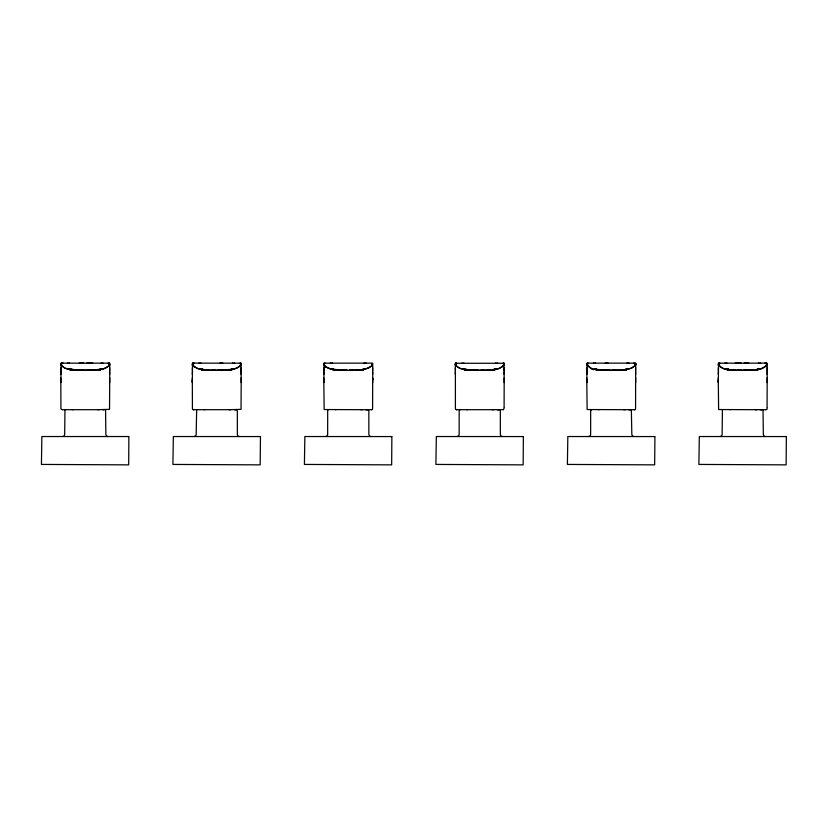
<?xml version="1.0" encoding="UTF-8"?>
<svg xmlns="http://www.w3.org/2000/svg" width="828" height="828" viewBox="0 0 828 828"><rect width="100%" height="100%" fill="white"/><g stroke="black" fill="none" stroke-linecap="round" stroke-linejoin="round"><path stroke-width="1.24" d="M60.827 377.878L60.848 382.567L61.189 363.15L109.42 363.161L109.669 365.355L109.586 363.254L108.737 365.81M109.741 363.699L109.71 382.577M192.893 363.13L240.979 363.192L241.196 382.577M323.81 377.878L323.831 382.567L324.1 363.161L372.124 363.13M372.693 382.577L372.724 363.699M372.693 380L372.693 377.878L372.6 408.784L371.886 409.684M504.097 408.152L503.383 409.684M503.207 365.81L504.045 363.254L504.138 365.355L504.014 363.223L504.18 382.577M586.793 377.878L586.814 382.567L587.083 363.161L634.351 363.119M635.593 408.152L635.438 409.456L634.652 409.684M635.676 377.878L635.666 382.577M718.28 377.878L718.3 382.567L718.58 363.161L766.593 363.13M767.08 408.152L766.935 409.456L765.693 409.694M767.204 363.689L767.163 382.577M109.72 377.837L109.544 409.342L97.714 409.694M218.923 370.385L205.872 370.085L198.575 368.853L194.094 366.669L192.551 363.192L192.334 382.577L192.324 377.878M241.207 377.837L241.041 409.342L229.211 409.694M503.445 363.119L504.055 363.254L455.39 363.295L455.4 408.794L456.363 409.684M504.19 377.837L504.097 407.624M767.173 377.837L767.08 407.624M60.868 367.653L60.827 374.422M192.324 374.422L192.334 371.824M192.365 367.653L192.334 370.644M323.81 374.422L323.82 371.824M323.851 367.653L323.831 370.644M455.307 374.422L455.317 371.824M455.317 370.685L455.348 367.653M586.793 374.422L586.835 367.653M718.29 374.422L718.3 371.824M718.3 370.685L718.331 367.653M635.666 370.644L635.687 363.451L633.73 363.109M241.227 363.896L241.155 365.355L240.669 363.13M635.676 363.906L635.635 365.355L635.179 363.13M635.697 363.896L635.625 364.734L635.707 363.699M241.217 363.906L241.155 364.734L241.238 363.689M504.221 363.689L502.42 366.669L498.766 368.605L489.265 370.168L496.831 369.153L491.894 369.981L482.434 370.375M767.173 363.451L766.873 364.599M766.19 365.81L766.697 363.13L767.132 363.513M766.842 364.589C762.774 371.099 753.345 369.723 746.701 370.364L747.674 370.344L743.71 370.385M61.407 363.13L61.127 364.599M455.876 363.13C454.562 368.377 465.108 370.002 469.083 370.116M60.837 364.237L60.879 365.355L60.972 363.254L62.172 366.245L65.484 368.336L77.304 370.251L68.496 369.257L84.29 370.385M455.317 364.237L455.348 365.355L455.441 363.254L456.652 366.235L460.275 368.481L471.805 370.261L462.79 369.195L467.758 369.992M240.223 365.81L241.062 363.254L240.223 365.8L237.232 368.046L231.799 369.557L224.709 370.261L234.438 369.04L239.861 366.235M371.72 365.81L372.59 363.295L371.72 365.8L368.729 368.046L363.213 369.578L356.195 370.261M634.703 365.81L635.542 363.254L634.703 365.8L631.712 368.046L626.268 369.557L620.71 370.178L627.5 369.319L619.178 370.261L628.317 369.153L624.478 369.857M61.158 364.589C64.222 370.126 71.87 369.671 77.335 370.261L68.372 369.216L87.426 370.385L102.361 369.153L93.212 370.261C97.994 370.075 109.813 369.423 109.182 363.13M108.364 366.235L102.993 369.029L94.702 370.178L102.123 369.226L94.744 370.178L101.409 369.36L94.837 370.157L96.276 370.064M371.348 366.235L364.941 369.278L352.231 370.364L353.204 370.344M502.844 366.235L499.212 368.481L493.064 369.847M634.331 366.235L631.474 368.16L625.844 369.661L620.627 370.188L628.193 369.195L620.503 370.199L609.077 370.385M765.828 366.235L760.446 369.029L750.665 370.261L759.814 369.153L752.197 370.178M64.957 409.984L64.677 434.731L64.149 435.952L62.514 436.501M722.42 409.984L722.13 434.731L721.602 435.952L719.967 436.501M196.65 409.891L196.164 434.731L195.646 435.952L194 436.501M230.091 369.847L233.848 369.153L217.743 370.385M487.682 370.261L496.603 369.226L488.924 370.199M232.896 369.36L226.158 370.188L233.786 369.174L226.23 370.178L230.463 369.774L226.334 370.157L227.71 370.075M489.317 370.157L496.003 369.319M98.729 369.826L102.289 369.174L94.899 370.157L100.312 369.557M364.32 369.371L357.52 370.199M363.14 369.599L365.345 369.153L357.644 370.188M494.906 369.526L489.11 370.188L495.879 369.36M627.106 369.433L628.255 369.174L622.045 370.095L628.09 369.226M626.123 369.599L627.303 369.371L623.38 369.981M364.072 369.443L365.21 369.195L362.861 369.661L365.272 369.174L362.954 369.64M496.562 369.247L494.357 369.661L495.434 369.485M495.475 369.474L496.707 369.195M231.799 369.557L226.448 370.147L232.968 369.34L226.386 370.157M364.248 369.391L358.917 370.116M494.316 369.671L493.716 369.712M494.451 369.64L495.817 369.371M625.844 369.661L627.303 369.371M230.608 369.733L226.51 370.137L230.608 369.733L227.659 370.085M493.591 369.733L489.369 370.157L493.519 369.754L490.818 370.054M625.15 369.723L627.5 369.319L620.865 370.157L624.933 369.774L622.045 370.095M756.575 369.733L752.466 370.137M99.246 369.712L94.951 370.147L100.157 369.599M364.455 369.34L359.259 370.064L361.505 369.857M624.654 369.837L627.231 369.391M758.8 369.371L755.974 369.857M757.382 369.65L759.752 369.174L754.877 369.981L757.62 369.599M102.227 369.195L99.877 369.661M232.637 369.433L233.724 369.195L231.467 369.64M758.593 369.433L759.69 369.195L753.625 370.085L759.628 369.216M232.533 369.464L233.579 369.247M623.805 369.899L620.979 370.137L622.439 370.023M97.466 369.971L98.78 369.816L81.372 370.354L84.208 370.385M97.632 369.94L98.977 369.774M491.853 369.981L493.447 369.774L490.642 370.085L493.25 369.816M623.732 369.909L624.798 369.795M100.033 369.63L101.337 369.371M328.271 409.87L327.681 410.595L327.66 434.731L327.132 435.952L325.497 436.501M227.897 370.044L226.561 370.126L228.021 370.012M622.304 370.054L620.71 370.178M754.836 369.981L753.501 370.106L755.426 369.868L752.352 370.157L755.022 369.95M359.021 370.106L361.888 369.785M752.352 370.157L756.43 369.774L753.925 370.023M362.167 369.723L357.882 370.157L363.357 369.536L357.768 370.168M361.712 369.826L363.078 369.609M718.818 363.13L718.331 365.355L718.3 364.237M623.598 369.94L624.933 369.774M97.507 369.961L96.162 370.085L98.842 369.795M492.101 369.94L493.374 369.785M756.357 369.785L753.739 370.064M752.528 370.126L754.039 370.012L737.427 370.323L725.711 369.174L734.788 370.261L725.877 369.226L728.216 369.681M357.996 370.137L359.569 370.012L350.948 370.375M489.483 370.137L491.056 370.012L482.31 370.364M226.603 370.116L209.97 370.271L199.807 369.195L203.522 369.857M621.083 370.116L604.45 370.271L594.276 369.195L597.992 369.857M456.984 436.501L458.619 435.952L459.147 434.731L459.167 410.595L459.995 409.86M588.48 436.501L590.116 435.952L590.643 434.731L590.664 410.595L591.678 409.86M634.207 409.694L634.869 409.684M220.797 370.364L221.832 370.354M483.676 370.364L484.856 370.344M615.266 370.364L616.187 370.344M352.231 370.364L353.318 370.354M615.204 370.364L616.301 370.354M746.701 370.364L747.798 370.354M218.758 370.385L220.103 370.375M349.53 370.375L352.159 370.354L349.312 370.385M483.521 370.364L480.726 370.385L481.72 370.375M613.393 370.385L615.018 370.364M220.621 370.364L217.826 370.385M481.275 370.385L483.593 370.364M194.269 363.109L193.069 363.119M87.602 370.375L86.257 370.385L88.244 370.375M219.089 370.375L218.313 370.385L219.379 370.375M350.586 370.375L349.809 370.385L352.035 370.364L350.006 370.385M350.865 370.375L351.589 370.375L350.244 370.385M613.848 370.375L614.573 370.375M743.792 370.385L745.738 370.375L737.779 370.344L738.7 370.364C732.024 369.712 720.919 371.306 718.352 363.399C718.942 368.408 728.04 370.282 733.049 370.147L725.918 369.247L734.757 370.251L725.877 369.226M745.345 370.375L746.059 370.375L744.724 370.385M745.552 370.375L746.504 370.364M612.296 370.385L614.21 370.375L612.989 370.385M349.24 370.385L349.758 370.375M481.741 370.385L483.086 370.375M612.223 370.385L614.21 370.375M108.872 363.119L108.126 363.109M240.451 363.119L239.882 363.119M766.417 363.119L764.875 363.109M482.755 370.375L463.608 369.36L471.774 370.251M744.206 370.385L745.707 370.375L744.486 370.385M69.014 363.109L69.542 363.109M67.42 363.109L67.999 363.109M198.906 363.109L199.486 363.109M200.511 363.109L201.038 363.109M330.403 363.109L330.983 363.109M331.997 363.109L332.525 363.109M461.889 363.109L462.469 363.109M463.494 363.109L464.022 363.109M593.386 363.109L593.966 363.109M594.98 363.109L595.508 363.109M724.873 363.109L725.452 363.109M726.466 363.109L727.005 363.109M103.614 409.694L104.193 409.694L102.734 409.694M72.419 409.694L73.071 409.694M203.916 409.694L204.557 409.694M235.111 409.694L235.68 409.694L234.22 409.694M335.402 409.694L336.054 409.694M366.597 409.694L367.177 409.694L365.717 409.694M466.899 409.694L467.541 409.694M498.094 409.694L498.663 409.694L497.204 409.694M598.385 409.694L599.037 409.694M629.58 409.694L630.16 409.694L628.7 409.694M729.882 409.694L730.524 409.694M761.077 409.694L761.646 409.694L760.187 409.694M587.342 363.13C586.11 368.553 598.644 370.706 603.291 370.261L594.38 369.226L610.257 370.385M744.258 370.385L745.707 370.375M99.36 409.694L62.245 409.694M230.846 409.694L193.731 409.694M362.343 409.694L324.141 409.539L323.81 380.021M493.83 409.694L456.714 409.694M625.326 409.694L587.124 409.539L586.793 380.021M756.813 409.694L718.611 409.539L718.29 380.021M79.26 363.109L83.752 363.109M719.842 363.119L719.128 363.119M744.248 363.109L748.74 363.109M63.125 363.109L61.624 363.119M86.795 363.109L92.726 363.109M219.793 363.109L222.773 363.109M605.227 363.109L608.207 363.109M735.274 363.109L741.205 363.109M346.094 370.385L350.41 370.385M481.906 370.385L477.414 370.375M60.827 380.021L60.93 408.98L62.307 409.694M192.324 380.021L192.417 408.98L193.524 409.684M360.697 409.694L371.286 409.694M371.493 409.684L372.031 409.674M455.969 409.674L456.507 409.684M492.194 409.694L503.517 409.674M623.681 409.694L634.269 409.694M755.177 409.694L765.755 409.694M236.322 409.86L237.336 410.595L237.357 434.731L238.122 436.149L239.52 436.501M368.005 409.86L368.833 410.595L368.853 434.731L369.619 436.149L371.016 436.501M588.118 363.119L587.549 363.119M456.632 363.119L456.093 363.119M325.135 363.119L323.862 363.347L323.862 365.355L323.82 364.237M476.928 370.375L471.97 370.271M338.994 370.199L346.497 370.385M348.257 370.375L331.231 369.174L338.735 370.168L331.479 369.257L333.736 369.681M758.458 363.109L758.986 363.109M760 363.109L760.58 363.109M626.962 363.109L627.489 363.109M628.514 363.109L629.094 363.109M495.475 363.109L496.003 363.109M497.017 363.109L497.597 363.109M363.978 363.109L364.506 363.109M365.531 363.109L366.111 363.109M232.492 363.109L233.02 363.109M234.034 363.109L234.614 363.109M100.995 363.109L101.533 363.109M102.548 363.109L103.127 363.109M609.48 370.385L607.897 370.375M608.259 370.375L610.174 370.385M476.752 370.375L477.994 370.385M344.914 370.375L347.191 370.385L344.479 370.364L345.431 370.375M215.011 370.385L213.427 370.375M83.514 370.385L82.262 370.375L83.742 370.385L83.017 370.375M740.48 370.375L741.743 370.385L739.394 370.375L740.118 370.375M609.687 370.385L607.462 370.364M345.245 370.375L346.704 370.385M214.607 370.385L213.748 370.375L215.704 370.385M214.514 370.375L215.218 370.385L213.769 370.375L215.777 370.385M82.293 370.375L83.794 370.385M83.276 370.385L81.941 370.375L82.655 370.375M738.876 370.364L740.739 370.385M609.242 370.385L608.621 370.375M475.893 370.364L477.052 370.375M478.687 370.385L478.76 370.385M344.407 370.364L345.566 370.375M212.982 370.364L213.945 370.375M193.793 409.694L193.152 409.684M606.127 370.344L607.203 370.364M474.63 370.344L475.769 370.364M343.144 370.344L344.282 370.364L343.309 370.344M211.647 370.344L212.734 370.364M80.161 370.344L81.299 370.364M603.26 370.251L594.421 369.247M331.562 369.278L325.59 366.669L326.066 367.063C324.504 367.29 323.8 362.146 323.883 363.813C326.16 370.178 334.833 369.536 340.277 370.251L331.355 369.216L335.009 369.857M201.121 369.495L199.858 369.216L208.791 370.251L197.292 368.481L193.669 366.235L192.448 363.254L192.365 365.355L192.334 364.237M338.89 370.188L340.318 370.261M208.822 370.261L199.91 369.226L204.775 369.992M765.486 436.501L764.089 436.149L763.323 434.731L763.043 409.984M634 436.501L632.602 436.149L631.836 434.731L631.35 409.891M502.503 436.501L501.106 436.149L500.34 434.731L500.319 410.595L499.729 409.87M108.033 436.501L106.636 436.149L105.87 434.731L105.58 409.984M202.984 369.754L200.624 369.36L207.29 370.178L200.5 369.319L207.083 370.147L204.071 369.868M726.466 369.319L733.163 370.157L725.99 369.267M601.666 370.157L597.257 369.712L601.49 370.137L598.603 369.878M462.728 369.174L470.18 370.157L462.893 369.226L465.181 369.671M598.54 369.868L601.552 370.147L594.98 369.319M337.451 370.095L335.826 369.919L338.569 370.147L331.355 369.216L336.271 369.992M207.083 370.147L204.34 369.919L207.197 370.157L205.82 370.075M69.014 369.319L75.534 370.137L68.527 369.267M203.388 369.847L207.29 370.178M727.905 369.609L733.163 370.157L726.529 369.34L733.101 370.157L726.663 369.371L729.478 369.857M601.438 370.126L599.917 370.012M207.021 370.137L199.807 369.195L201.804 369.578M601.614 370.157L600.466 370.106M336.147 369.981L338.631 370.157L332.121 369.36L334.481 369.754M73.216 369.992L69.138 369.36L75.472 370.126L68.413 369.226L75.845 370.178L73.081 369.971M72.574 369.868L75.431 370.116M73.961 370.012L75.586 370.147M731.414 370.012L732.883 370.116L726.591 369.36L731.662 370.054M469.9 370.116L467.447 369.95M332.39 369.433L338.414 370.116M466.495 369.857L463.483 369.319M72.026 369.857L69.066 369.34L70.701 369.671M731.776 370.075L730.296 369.919L733.339 370.188L725.773 369.195L727.036 369.485M203.067 369.774L206.1 370.116M598.737 369.909L600.29 370.075M69.407 369.433L75.7 370.157L68.413 369.226M335.826 369.919L337.482 370.106M337.12 370.044L331.997 369.319M467.054 369.868L470.066 370.147L464.705 369.557M464.922 369.609L463.608 369.36L467.603 369.981M729.023 369.774L730.617 369.981M597.609 369.785L598.996 369.961M334.626 369.785L336.013 369.961L333.549 369.64L334.843 369.837M73.03 369.961L70.38 369.599M598.944 369.95L596.129 369.536M466.05 369.774L470.232 370.168L468.803 370.075M203.202 369.795L204.402 369.94M466.112 369.785L468.607 370.044L465.895 369.733M596.346 369.599L595.104 369.36L597.826 369.837L595.425 369.443M462.976 369.257L465.139 369.661M337.058 370.023L335.754 369.909M74.137 370.044L75.845 370.178L68.372 369.216L75.7 370.157L69.2 369.371M200.831 369.412L202.156 369.661M128.682 436.532L41.866 436.532L41.431 464.425L128.682 464.86L128.878 436.615M726.663 369.371L727.76 369.578M463.68 369.371L464.58 369.526M200.5 369.319L201.732 369.557M594.38 369.226L595.601 369.495M594.545 369.278C590.426 371.907 585.127 358.99 586.845 365.355L586.804 364.237M786.248 436.563L699.318 436.532L698.884 464.425L786.134 464.86L786.341 436.615M654.751 436.563L567.832 436.532L567.397 464.425L654.648 464.86L654.927 436.687M523.265 436.563L436.335 436.532L435.901 464.425L523.151 464.86L523.358 436.615M391.768 436.563L304.849 436.532L304.414 464.425L391.665 464.86L391.861 436.615M260.282 436.563L173.352 436.532L172.917 464.425L260.168 464.86L260.458 436.687M767.132 367.653L767.173 374.422M635.635 367.653L635.583 407.624M504.149 367.653L504.169 370.644M372.652 367.653L372.683 370.644M241.165 367.653L241.207 374.422M109.669 367.653L109.7 370.644M504.18 371.824L504.19 374.422M372.683 371.824L372.693 374.422M635.666 371.772L635.676 374.422M109.7 371.772L109.71 374.422M96.586 370.012L95.065 370.126L96.586 370.012M90.387 370.344L89.248 370.364L90.387 370.344M89.051 370.364L88.089 370.375L89.051 370.364M739.911 370.375L740.977 370.385L738.949 370.364L739.911 370.375M741.205 370.385L739.756 370.375L741.246 370.385M82.458 370.375L81.496 370.364L82.448 370.375M738.752 370.364L737.613 370.344L738.7 370.364"/></g></svg>
